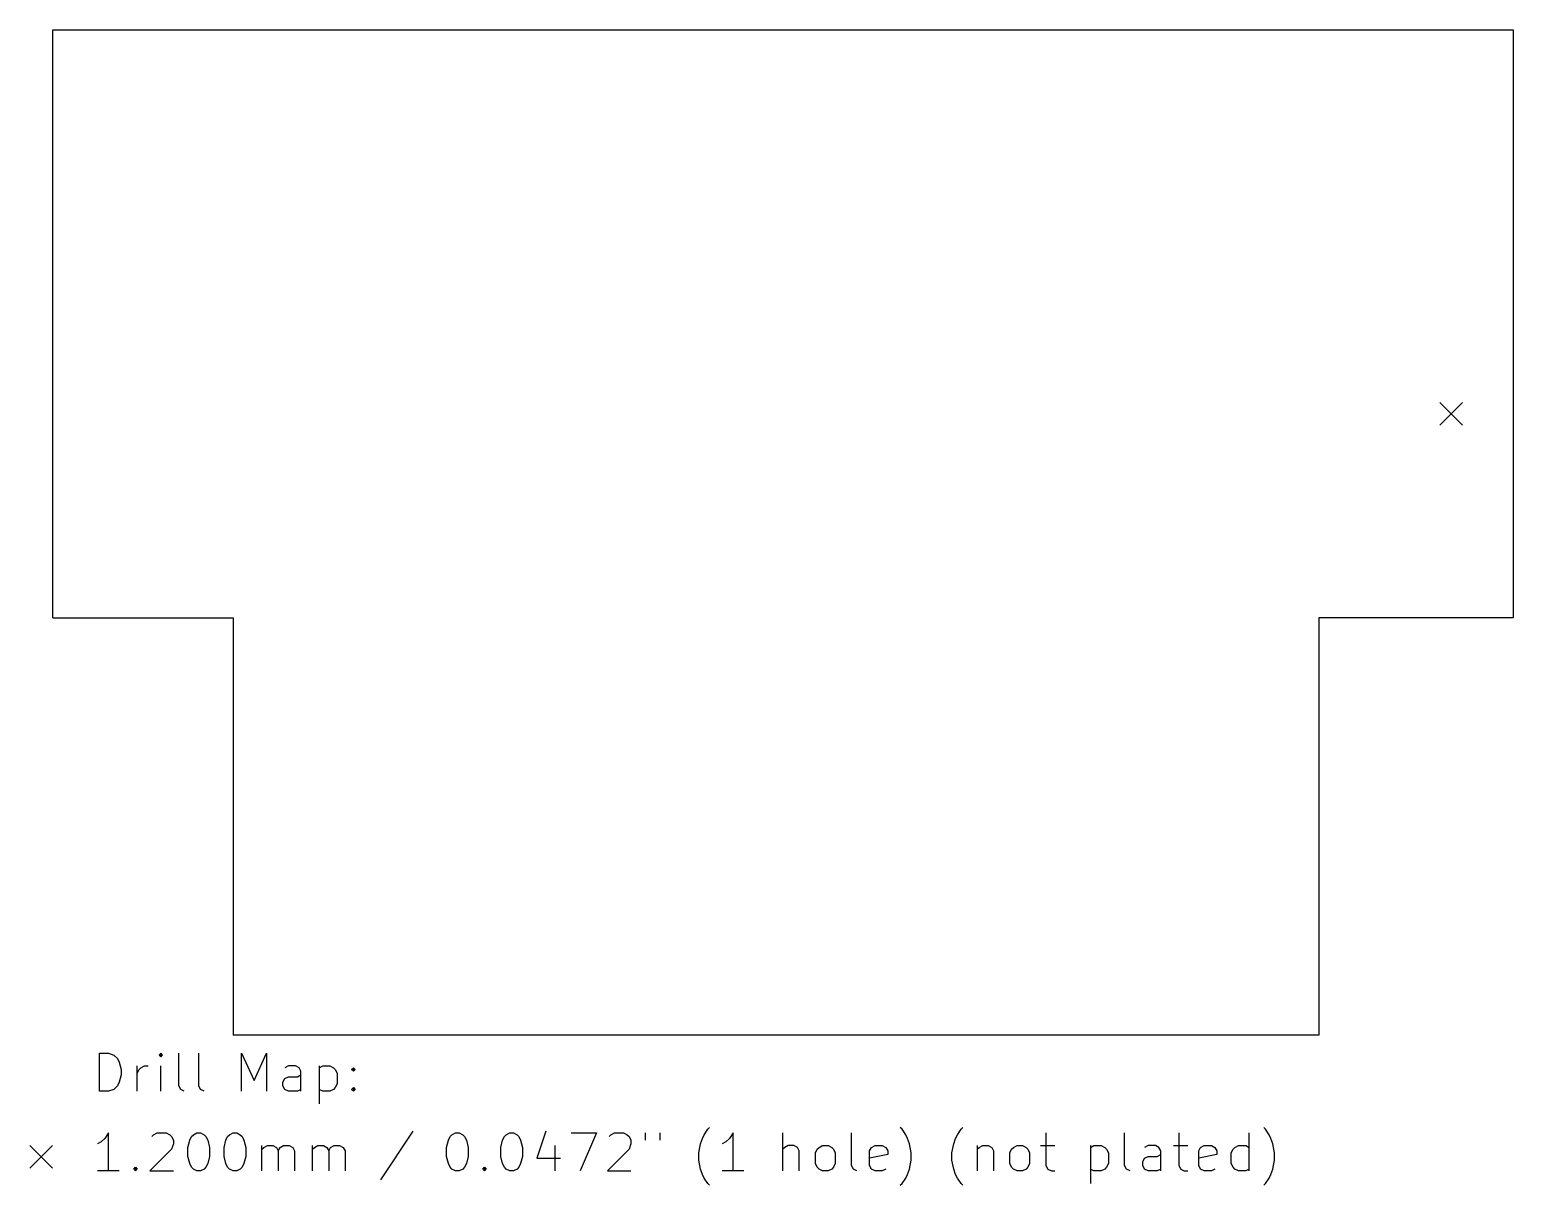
# Model space of a CAD drawing. Extents: x 122.8 to 201, y -131.9 to -71.
import ezdxf

# ---------------------------------------------------------------- set-up
doc = ezdxf.new("R2010")
doc.units = 0
doc.layers.add('BLACK', color=7, linetype='CONTINUOUS')

msp = doc.modelspace()

# ---------------------------------------------------------------- linework, layer by layer
at = {"layer": 'BLACK', "linetype": 'CONTINUOUS'}
for p, q in [((124, -93.25), (124, -71)), ((124, -71), (201, -71)), ((201, -71), (201, -93.25)), ((197.125, -90.65), (198.325, -91.85)), ((198.325, -90.65), (197.125, -91.85)), ((124, -102), (124, -93.25)), ((201, -93.25), (201, -102)), ((124, -102), (133.5, -102)), ((133.5, -102), (133.5, -124)), ((201, -102), (190.75, -102)), ((190.75, -102), (190.75, -124)), ((190.75, -124), (133.5, -124)), ((126.451, -126.96), (126.451, -124.96)), ((126.451, -124.96), (126.927, -124.96)), ((126.927, -124.96), (127.213, -125.055)), ((127.213, -125.055), (127.404, -125.245)), ((129.689, -124.96), (129.594, -125.055)), ((129.594, -125.055), (129.689, -125.15)), ((129.785, -125.055), (129.689, -124.96)), ((129.689, -124.96), (129.689, -125.15)), ((129.689, -125.15), (129.785, -125.055)), ((130.642, -126.674), (130.642, -124.96)), ((131.689, -126.674), (131.689, -124.96)), ((133.937, -126.96), (133.937, -124.96)), ((133.937, -124.96), (134.604, -126.388)), ((134.604, -126.388), (135.27, -124.96)), ((135.27, -124.96), (135.27, -126.96)), ((127.404, -125.245), (127.499, -125.436)), ((127.499, -125.436), (127.594, -125.817)), ((127.594, -125.817), (127.594, -126.103)), ((128.451, -126.96), (128.451, -125.626)), ((128.451, -126.007), (128.546, -125.817)), ((128.546, -125.817), (128.642, -125.722)), ((128.642, -125.722), (128.832, -125.626)), ((128.832, -125.626), (129.023, -125.626)), ((129.689, -126.96), (129.689, -125.626)), ((136.413, -125.626), (136.223, -125.722)), ((136.794, -125.626), (136.413, -125.626)), ((136.985, -125.722), (136.794, -125.626)), ((137.08, -125.912), (136.985, -125.722)), ((137.08, -126.96), (137.08, -125.912)), ((138.032, -125.626), (138.032, -127.626)), ((138.032, -125.722), (138.223, -125.626)), ((138.223, -125.626), (138.604, -125.626)), ((138.604, -125.626), (138.794, -125.722)), ((138.794, -125.722), (138.889, -125.817)), ((138.889, -125.817), (138.985, -126.007)), ((139.746, -125.817), (139.842, -125.722)), ((139.842, -125.912), (139.746, -125.817)), ((139.842, -125.722), (139.937, -125.817)), ((139.842, -125.722), (139.842, -125.912)), ((139.937, -125.817), (139.842, -125.912)), ((127.404, -126.674), (127.213, -126.865)), ((127.499, -126.484), (127.404, -126.674)), ((127.594, -126.103), (127.499, -126.484)), ((130.737, -126.865), (130.642, -126.674)), ((131.785, -126.865), (131.689, -126.674)), ((136.127, -126.484), (136.223, -126.293)), ((136.127, -126.674), (136.127, -126.484)), ((136.223, -126.865), (136.127, -126.674)), ((136.223, -126.293), (136.413, -126.198)), ((136.413, -126.198), (136.889, -126.198)), ((136.889, -126.198), (137.08, -126.103)), ((138.985, -126.579), (138.889, -126.769)), ((138.985, -126.007), (138.985, -126.579)), ((126.927, -126.96), (126.451, -126.96)), ((127.213, -126.865), (126.927, -126.96)), ((130.927, -126.96), (130.737, -126.865)), ((131.975, -126.96), (131.785, -126.865)), ((136.413, -126.96), (136.223, -126.865)), ((136.889, -126.96), (136.413, -126.96)), ((137.08, -126.865), (136.889, -126.96)), ((138.223, -126.96), (138.032, -126.865)), ((138.604, -126.96), (138.223, -126.96)), ((138.794, -126.865), (138.604, -126.96)), ((138.889, -126.769), (138.794, -126.865)), ((139.746, -126.865), (139.842, -126.769)), ((139.842, -126.96), (139.746, -126.865)), ((139.842, -126.769), (139.937, -126.865)), ((139.842, -126.769), (139.842, -126.96)), ((139.937, -126.865), (139.842, -126.96)), ((142.985, -129.065), (141.27, -131.636)), ((149.994, -129.065), (149.518, -130.493)), ((158.337, -129.255), (158.527, -128.969)), ((158.527, -128.969), (158.623, -128.874)), ((168.775, -128.969), (168.68, -128.874)), ((168.965, -129.255), (168.775, -128.969)), ((171.689, -129.255), (171.88, -128.969)), ((171.88, -128.969), (171.975, -128.874)), ((187.937, -128.969), (187.842, -128.874)), ((188.127, -129.255), (187.937, -128.969)), ((122.775, -129.825), (123.975, -131.025)), ((123.975, -129.825), (122.775, -131.025)), ((126.546, -129.636), (126.356, -129.731)), ((126.737, -129.445), (126.546, -129.636)), ((126.927, -129.16), (126.737, -129.445)), ((126.927, -131.16), (126.927, -129.16)), ((129.213, -129.35), (129.308, -129.255)), ((129.308, -129.255), (129.499, -129.16)), ((129.499, -129.16), (129.975, -129.16)), ((129.975, -129.16), (130.165, -129.255)), ((130.165, -129.255), (130.261, -129.35)), ((130.261, -129.35), (130.356, -129.541)), ((130.356, -129.731), (130.261, -130.017)), ((130.356, -129.541), (130.356, -129.731)), ((131.118, -129.922), (131.213, -129.541)), ((131.213, -129.541), (131.308, -129.35)), ((131.308, -129.35), (131.404, -129.255)), ((131.404, -129.255), (131.594, -129.16)), ((131.594, -129.16), (131.785, -129.16)), ((131.785, -129.16), (131.975, -129.255)), ((131.975, -129.255), (132.07, -129.35)), ((132.07, -129.35), (132.165, -129.541)), ((132.165, -129.541), (132.261, -129.922)), ((133.023, -129.922), (133.118, -129.541)), ((133.118, -129.541), (133.213, -129.35)), ((133.213, -129.35), (133.308, -129.255)), ((133.308, -129.255), (133.499, -129.16)), ((133.499, -129.16), (133.689, -129.16)), ((133.689, -129.16), (133.88, -129.255)), ((133.88, -129.255), (133.975, -129.35)), ((133.975, -129.35), (134.07, -129.541)), ((134.07, -129.541), (134.165, -129.922)), ((135.023, -131.16), (135.023, -129.826)), ((135.118, -129.922), (135.308, -129.826)), ((135.308, -129.826), (135.594, -129.826)), ((135.594, -129.826), (135.785, -129.922)), ((135.975, -129.922), (136.165, -129.826)), ((136.165, -129.826), (136.451, -129.826)), ((136.451, -129.826), (136.642, -129.922)), ((137.689, -131.16), (137.689, -129.826)), ((137.785, -129.922), (137.975, -129.826)), ((137.975, -129.826), (138.261, -129.826)), ((138.261, -129.826), (138.451, -129.922)), ((138.642, -129.922), (138.832, -129.826)), ((138.832, -129.826), (139.118, -129.826)), ((139.118, -129.826), (139.308, -129.922)), ((144.756, -129.922), (144.851, -129.541)), ((144.851, -129.541), (144.946, -129.35)), ((144.946, -129.35), (145.042, -129.255)), ((145.042, -129.255), (145.232, -129.16)), ((145.232, -129.16), (145.423, -129.16)), ((145.423, -129.16), (145.613, -129.255)), ((145.613, -129.255), (145.708, -129.35)), ((145.708, -129.35), (145.804, -129.541)), ((145.804, -129.541), (145.899, -129.922)), ((147.613, -129.922), (147.708, -129.541)), ((147.708, -129.541), (147.804, -129.35)), ((147.804, -129.35), (147.899, -129.255)), ((147.899, -129.255), (148.089, -129.16)), ((148.089, -129.16), (148.28, -129.16)), ((148.28, -129.16), (148.47, -129.255)), ((148.47, -129.255), (148.565, -129.35)), ((148.565, -129.35), (148.661, -129.541)), ((148.661, -129.541), (148.756, -129.922)), ((150.47, -129.826), (150.47, -131.16)), ((151.327, -129.16), (152.661, -129.16)), ((152.661, -129.16), (151.804, -131.16)), ((153.327, -129.35), (153.423, -129.255)), ((153.423, -129.255), (153.613, -129.16)), ((153.613, -129.16), (154.089, -129.16)), ((154.089, -129.16), (154.28, -129.255)), ((154.28, -129.255), (154.375, -129.35)), ((154.375, -129.35), (154.47, -129.541)), ((154.47, -129.731), (154.375, -130.017)), ((154.47, -129.541), (154.47, -129.731)), ((155.232, -129.16), (155.232, -129.541)), ((155.994, -129.16), (155.994, -129.541)), ((158.051, -130.207), (158.146, -129.731)), ((158.146, -129.731), (158.242, -129.445)), ((158.242, -129.445), (158.337, -129.255)), ((159.48, -129.636), (159.289, -129.731)), ((159.67, -129.445), (159.48, -129.636)), ((159.861, -129.16), (159.67, -129.445)), ((159.861, -131.16), (159.861, -129.16)), ((162.489, -131.16), (162.489, -129.16)), ((162.775, -129.826), (162.585, -129.922)), ((163.061, -129.826), (162.775, -129.826)), ((163.251, -129.922), (163.061, -129.826)), ((164.394, -129.922), (164.585, -129.826)), ((164.585, -129.826), (164.87, -129.826)), ((164.87, -129.826), (165.061, -129.922)), ((166.108, -130.874), (166.108, -129.16)), ((167.156, -129.922), (167.346, -129.826)), ((167.346, -129.826), (167.727, -129.826)), ((167.727, -129.826), (167.918, -129.922)), ((169.061, -129.445), (168.965, -129.255)), ((169.156, -129.731), (169.061, -129.445)), ((169.251, -130.207), (169.156, -129.731)), ((171.404, -130.207), (171.499, -129.731)), ((171.499, -129.731), (171.594, -129.445)), ((171.594, -129.445), (171.689, -129.255)), ((172.737, -129.826), (172.737, -131.16)), ((172.832, -129.922), (173.023, -129.826)), ((173.023, -129.826), (173.308, -129.826)), ((173.308, -129.826), (173.499, -129.922)), ((174.642, -129.922), (174.832, -129.826)), ((174.832, -129.826), (175.118, -129.826)), ((175.118, -129.826), (175.308, -129.922)), ((176.07, -129.826), (176.832, -129.826)), ((176.356, -129.16), (176.356, -130.874)), ((178.699, -129.826), (178.699, -131.826)), ((178.699, -129.922), (178.889, -129.826)), ((178.889, -129.826), (179.27, -129.826)), ((179.27, -129.826), (179.461, -129.922)), ((180.508, -130.874), (180.508, -129.16)), ((181.746, -129.826), (181.556, -129.922)), ((182.127, -129.826), (181.746, -129.826)), ((182.318, -129.922), (182.127, -129.826)), ((183.08, -129.826), (183.842, -129.826)), ((183.365, -129.16), (183.365, -130.874)), ((184.508, -129.922), (184.699, -129.826)), ((184.699, -129.826), (185.08, -129.826)), ((185.08, -129.826), (185.27, -129.922)), ((186.318, -129.922), (186.508, -129.826)), ((186.508, -129.826), (186.889, -129.826)), ((186.889, -129.826), (187.08, -129.922)), ((187.08, -131.16), (187.08, -129.16)), ((188.223, -129.445), (188.127, -129.255)), ((188.318, -129.731), (188.223, -129.445)), ((188.413, -130.207), (188.318, -129.731)), ((130.261, -130.017), (129.118, -131.16)), ((131.118, -130.398), (131.118, -129.922)), ((131.213, -130.779), (131.118, -130.398)), ((132.261, -130.398), (132.165, -130.779)), ((132.261, -129.922), (132.261, -130.398)), ((133.023, -130.398), (133.023, -129.922)), ((133.118, -130.779), (133.023, -130.398)), ((134.165, -130.398), (134.07, -130.779)), ((134.165, -129.922), (134.165, -130.398)), ((135.023, -130.017), (135.118, -129.922)), ((135.785, -129.922), (135.88, -130.112)), ((135.88, -130.112), (135.975, -129.922)), ((135.88, -130.112), (135.88, -131.16)), ((136.642, -129.922), (136.737, -130.112)), ((136.737, -130.112), (136.737, -131.16)), ((137.689, -130.017), (137.785, -129.922)), ((138.451, -129.922), (138.546, -130.112)), ((138.546, -130.112), (138.642, -129.922)), ((138.546, -130.112), (138.546, -131.16)), ((139.308, -129.922), (139.404, -130.112)), ((139.404, -130.112), (139.404, -131.16)), ((144.756, -130.398), (144.756, -129.922)), ((144.851, -130.779), (144.756, -130.398)), ((145.899, -130.398), (145.804, -130.779)), ((145.899, -129.922), (145.899, -130.398)), ((147.613, -130.398), (147.613, -129.922)), ((147.708, -130.779), (147.613, -130.398)), ((148.756, -130.398), (148.661, -130.779)), ((148.756, -129.922), (148.756, -130.398)), ((149.518, -130.493), (150.756, -130.493)), ((154.375, -130.017), (153.232, -131.16)), ((158.051, -130.588), (158.051, -130.207)), ((158.146, -131.065), (158.051, -130.588)), ((162.585, -129.922), (162.489, -130.017)), ((163.346, -130.112), (163.251, -129.922)), ((163.346, -131.16), (163.346, -130.112)), ((164.204, -130.207), (164.299, -130.017)), ((164.204, -130.779), (164.204, -130.207)), ((164.299, -130.017), (164.394, -129.922)), ((165.061, -129.922), (165.156, -130.017)), ((165.156, -130.017), (165.251, -130.207)), ((165.251, -130.207), (165.251, -130.779)), ((167.061, -130.112), (167.156, -129.922)), ((167.061, -130.874), (167.061, -130.112)), ((168.013, -130.303), (167.061, -130.493)), ((167.918, -129.922), (168.013, -130.112)), ((168.013, -130.112), (168.013, -130.303)), ((169.156, -131.065), (169.251, -130.588)), ((169.251, -130.588), (169.251, -130.207)), ((171.404, -130.588), (171.404, -130.207)), ((171.499, -131.065), (171.404, -130.588)), ((172.737, -130.017), (172.832, -129.922)), ((173.499, -129.922), (173.594, -130.112)), ((173.594, -130.112), (173.594, -131.16)), ((174.451, -130.207), (174.546, -130.017)), ((174.451, -130.779), (174.451, -130.207)), ((174.546, -130.017), (174.642, -129.922)), ((175.308, -129.922), (175.404, -130.017)), ((175.404, -130.017), (175.499, -130.207)), ((175.499, -130.207), (175.499, -130.779)), ((179.461, -129.922), (179.556, -130.017)), ((179.556, -130.017), (179.651, -130.207)), ((179.651, -130.207), (179.651, -130.779)), ((181.461, -130.684), (181.556, -130.493)), ((181.556, -130.493), (181.746, -130.398)), ((181.746, -130.398), (182.223, -130.398)), ((182.223, -130.398), (182.413, -130.303)), ((182.413, -130.112), (182.318, -129.922)), ((182.413, -131.16), (182.413, -130.112)), ((184.413, -130.112), (184.508, -129.922)), ((184.413, -130.874), (184.413, -130.112)), ((185.365, -130.303), (184.413, -130.493)), ((185.27, -129.922), (185.365, -130.112)), ((185.365, -130.112), (185.365, -130.303)), ((186.127, -130.207), (186.223, -130.017)), ((186.127, -130.779), (186.127, -130.207)), ((186.223, -130.017), (186.318, -129.922)), ((188.318, -131.065), (188.413, -130.588)), ((188.413, -130.588), (188.413, -130.207)), ((127.499, -131.16), (126.356, -131.16)), ((128.261, -131.065), (128.356, -130.969)), ((128.356, -131.16), (128.261, -131.065)), ((128.356, -130.969), (128.451, -131.065)), ((128.356, -130.969), (128.356, -131.16)), ((128.451, -131.065), (128.356, -131.16)), ((129.118, -131.16), (130.356, -131.16)), ((131.308, -130.969), (131.213, -130.779)), ((131.404, -131.065), (131.308, -130.969)), ((131.594, -131.16), (131.404, -131.065)), ((131.785, -131.16), (131.594, -131.16)), ((131.975, -131.065), (131.785, -131.16)), ((132.07, -130.969), (131.975, -131.065)), ((132.165, -130.779), (132.07, -130.969)), ((133.213, -130.969), (133.118, -130.779)), ((133.308, -131.065), (133.213, -130.969)), ((133.499, -131.16), (133.308, -131.065)), ((133.689, -131.16), (133.499, -131.16)), ((133.88, -131.065), (133.689, -131.16)), ((133.975, -130.969), (133.88, -131.065)), ((134.07, -130.779), (133.975, -130.969)), ((144.946, -130.969), (144.851, -130.779)), ((145.042, -131.065), (144.946, -130.969)), ((145.232, -131.16), (145.042, -131.065)), ((145.423, -131.16), (145.232, -131.16)), ((145.613, -131.065), (145.423, -131.16)), ((145.708, -130.969), (145.613, -131.065)), ((145.804, -130.779), (145.708, -130.969)), ((146.661, -131.065), (146.756, -130.969)), ((146.756, -131.16), (146.661, -131.065)), ((146.756, -130.969), (146.851, -131.065)), ((146.756, -130.969), (146.756, -131.16)), ((146.851, -131.065), (146.756, -131.16)), ((147.804, -130.969), (147.708, -130.779)), ((147.899, -131.065), (147.804, -130.969)), ((148.089, -131.16), (147.899, -131.065)), ((148.28, -131.16), (148.089, -131.16)), ((148.47, -131.065), (148.28, -131.16)), ((148.565, -130.969), (148.47, -131.065)), ((148.661, -130.779), (148.565, -130.969)), ((153.232, -131.16), (154.47, -131.16)), ((158.242, -131.35), (158.146, -131.065)), ((158.337, -131.541), (158.242, -131.35)), ((160.432, -131.16), (159.289, -131.16)), ((164.299, -130.969), (164.204, -130.779)), ((164.394, -131.065), (164.299, -130.969)), ((164.585, -131.16), (164.394, -131.065)), ((164.87, -131.16), (164.585, -131.16)), ((165.061, -131.065), (164.87, -131.16)), ((165.156, -130.969), (165.061, -131.065)), ((165.251, -130.779), (165.156, -130.969)), ((166.204, -131.065), (166.108, -130.874)), ((166.394, -131.16), (166.204, -131.065)), ((167.156, -131.065), (167.061, -130.874)), ((167.346, -131.16), (167.156, -131.065)), ((167.727, -131.16), (167.346, -131.16)), ((167.918, -131.065), (167.727, -131.16)), ((168.965, -131.541), (169.061, -131.35)), ((169.061, -131.35), (169.156, -131.065)), ((171.594, -131.35), (171.499, -131.065)), ((171.689, -131.541), (171.594, -131.35)), ((174.546, -130.969), (174.451, -130.779)), ((174.642, -131.065), (174.546, -130.969)), ((174.832, -131.16), (174.642, -131.065)), ((175.118, -131.16), (174.832, -131.16)), ((175.308, -131.065), (175.118, -131.16)), ((175.404, -130.969), (175.308, -131.065)), ((175.499, -130.779), (175.404, -130.969)), ((176.356, -130.874), (176.451, -131.065)), ((176.451, -131.065), (176.642, -131.16)), ((176.642, -131.16), (176.832, -131.16)), ((178.889, -131.16), (178.699, -131.065)), ((179.27, -131.16), (178.889, -131.16)), ((179.461, -131.065), (179.27, -131.16)), ((179.556, -130.969), (179.461, -131.065)), ((179.651, -130.779), (179.556, -130.969)), ((180.604, -131.065), (180.508, -130.874)), ((180.794, -131.16), (180.604, -131.065)), ((181.461, -130.874), (181.461, -130.684)), ((181.556, -131.065), (181.461, -130.874)), ((181.746, -131.16), (181.556, -131.065)), ((182.223, -131.16), (181.746, -131.16)), ((182.413, -131.065), (182.223, -131.16)), ((183.365, -130.874), (183.461, -131.065)), ((183.461, -131.065), (183.651, -131.16)), ((183.651, -131.16), (183.842, -131.16)), ((184.508, -131.065), (184.413, -130.874)), ((184.699, -131.16), (184.508, -131.065)), ((185.08, -131.16), (184.699, -131.16)), ((185.27, -131.065), (185.08, -131.16)), ((186.223, -130.969), (186.127, -130.779)), ((186.318, -131.065), (186.223, -130.969)), ((186.508, -131.16), (186.318, -131.065)), ((186.889, -131.16), (186.508, -131.16)), ((187.08, -131.065), (186.889, -131.16)), ((188.127, -131.541), (188.223, -131.35)), ((188.223, -131.35), (188.318, -131.065)), ((158.527, -131.826), (158.337, -131.541)), ((158.623, -131.922), (158.527, -131.826)), ((168.68, -131.922), (168.775, -131.826)), ((168.775, -131.826), (168.965, -131.541)), ((171.88, -131.826), (171.689, -131.541)), ((171.975, -131.922), (171.88, -131.826)), ((187.842, -131.922), (187.937, -131.826)), ((187.937, -131.826), (188.127, -131.541))]:
    msp.add_line(p, q, dxfattribs=at)

doc.saveas('drawing.dxf')
